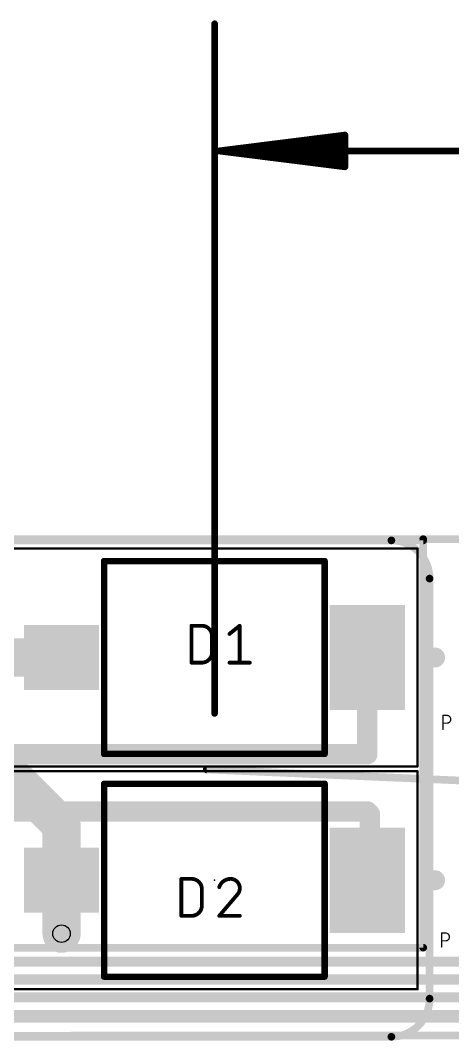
# Model space of a CAD drawing. Extents: x 121.2 to 197.3, y 1.3 to 32.2.
# Drawn here: x 154.65 to 163.27, y 11.86 to 32.22 of the extents above; entities that cross this region are included whole.
import ezdxf

# ---------------------------------------------------------------- set-up
doc = ezdxf.new("R2010")
doc.units = 0
for name, color, linetype in [('1', 12, 'CONTINUOUS'), ('101', 190, 'CONTINUOUS'), ('114', 253, 'CONTINUOUS'), ('16', 132, 'CONTINUOUS'), ('18', 110, 'CONTINUOUS'), ('20', 31, 'CONTINUOUS'), ('21', 253, 'CONTINUOUS'), ('23', 53, 'CONTINUOUS'), ('25', 253, 'CONTINUOUS'), ('29', 253, 'CONTINUOUS'), ('31', 253, 'CONTINUOUS'), ('39', 12, 'CONTINUOUS'), ('44', 253, 'CONTINUOUS'), ('47', 253, 'CONTINUOUS'), ('51', 253, 'CONTINUOUS')]:
    doc.layers.add(name, color=color, linetype=linetype)

# ---------------------------------------------------------------- blocks, each defined once
blk = doc.blocks.new('RECT')
blk.add_solid([(-0.5, -0.5), (0.5, -0.5), (-0.5, 0.5), (0.5, 0.5)])
blk = doc.blocks.new('ROUNDV')
at = {"const_width": 0.5}
blk.add_lwpolyline([(0, -0.25, 1), (0, 0.25, 1), (0, -0.25)], format="xyb", dxfattribs=at)

msp = doc.modelspace()

# ---------------------------------------------------------------- linework, layer by layer
at = {"layer": '1'}
for points, const_width in [([(162.687, 21.8694), (132.842, 21.8694)], 0.1524), ([(162.687, 13.716), (162.687, 21.8694)], 0.1524), ([(155.4714, 19.5072), (152.1206, 19.5072)], 0.762), ([(161.5714, 17.5768), (161.5714, 19.5072)], 0.4064), ([(161.5714, 17.5768), (154.3812, 17.5768)], 0.4064), ([(161.5698, 16.4354), (153.2874, 16.4354)], 0.4064), ([(161.6222, 16.383), (161.5698, 16.4354)], 0.4064), ([(161.6222, 16.383), (161.6222, 15.113)], 0.4064), ([(155.4714, 15.0622), (155.4734, 15.0602)], 0.6096), ([(155.4734, 15.0602), (155.4734, 13.9954)], 0.6096), ([(161.5714, 15.0622), (161.6222, 15.113)], 0.4064), ([(154.432, 13.716), (162.687, 13.716)], 0.1524), ([(154.0764, 13.4366), (180.6474, 13.4366)], 0.2), ([(182.0672, 13.081), (153.8177, 13.081)], 0.2032), ([(153.6192, 12.7254), (183.5658, 12.7254)], 0.2032), ([(152.7706, 12.3444), (187.5134, 12.3444)], 0.254)]:
    msp.add_lwpolyline(points, dxfattribs=dict(at, const_width=const_width))
for points, const_width in [([(162.7251, 21.8694, 1), (162.6489, 21.8694)], 0.0762), ([(162.687, 21.8313, 1), (162.687, 21.9075)], 0.0762), ([(155.4714, 19.3167, 1), (155.4714, 19.6977)], 0.381), ([(161.673, 19.5072, 1), (161.4698, 19.5072)], 0.2032), ([(161.5714, 17.4752, 1), (161.5714, 17.6784)], 0.2032), ([(161.4698, 17.5768, 1), (161.673, 17.5768)], 0.2032), ([(161.6416, 16.5072, 1), (161.498, 16.3636)], 0.2032), ([(161.7238, 16.383, 1), (161.5206, 16.383)], 0.2032), ([(161.5504, 16.3112, 1), (161.694, 16.4548)], 0.2032), ([(161.5698, 16.3338, 1), (161.5698, 16.537)], 0.2032), ([(155.5792, 15.17, 1), (155.3636, 14.9544)], 0.3048), ([(155.6258, 15.0602, 1), (155.321, 15.0602)], 0.3048), ([(155.3656, 14.9524, 1), (155.5812, 15.168)], 0.3048), ([(161.694, 15.0412, 1), (161.5504, 15.1848)], 0.2032), ([(161.4996, 15.134, 1), (161.6432, 14.9904)], 0.2032), ([(161.5206, 15.113, 1), (161.7238, 15.113)], 0.2032), ([(155.321, 13.9954, 1), (155.6258, 13.9954)], 0.3048), ([(162.6489, 13.716, 1), (162.7251, 13.716)], 0.0762), ([(162.687, 13.6779, 1), (162.687, 13.7541)], 0.0762)]:
    msp.add_lwpolyline(points, format="xyb", dxfattribs=dict(at, const_width=const_width))
at = {"layer": '101', "const_width": 0.1524}
for points in [[(142.494, 21.844), (162.052, 21.844)], [(162.814, 21.082), (162.814, 12.7)], [(162.052, 11.938), (142.494, 11.938)]]:
    msp.add_lwpolyline(points, dxfattribs=at)
at = {"layer": '101'}
for points, const_width in [([(162.814, 21.082, 0.4142), (162.052, 21.844)], 0.1524), ([(162.052, 21.8821, 1), (162.052, 21.8059)], 0.0762), ([(162.052, 21.8059, 1), (162.052, 21.8821)], 0.0762), ([(162.8521, 21.082, 1), (162.7759, 21.082)], 0.0762), ([(162.7759, 21.082, 1), (162.8521, 21.082)], 0.0762), ([(162.052, 11.938, 0.4142), (162.814, 12.7)], 0.1524), ([(162.8521, 12.7, 1), (162.7759, 12.7)], 0.0762), ([(162.7759, 12.7, 1), (162.8521, 12.7)], 0.0762), ([(162.052, 11.9761, 1), (162.052, 11.8999)], 0.0762), ([(162.052, 11.8999, 1), (162.052, 11.9761)], 0.0762)]:
    msp.add_lwpolyline(points, format="xyb", dxfattribs=dict(at, const_width=const_width))
at = {"layer": '114'}
for points, const_width in [([(163.0807, 18.3579, 1), (163.0807, 18.3452)], 0.0127), ([(163.0871, 18.3515, 1), (163.0744, 18.3515)], 0.0127), ([(163.1583, 18.3579, 1), (163.1583, 18.3452)], 0.0127), ([(163.1583, 18.1963, 1), (163.1583, 18.3515)], 0.0254), ([(163.1583, 18.3452, 1), (163.1583, 18.3579)], 0.0127), ([(163.0807, 18.2026, 1), (163.0807, 18.1899)], 0.0127), ([(163.1583, 18.2026, 1), (163.1583, 18.1899)], 0.0127), ([(163.1583, 18.1899, 1), (163.1583, 18.2026)], 0.0127), ([(163.0744, 18.0721, 1), (163.0871, 18.0721)], 0.0127), ([(163.0553, 14.0145, 1), (163.0553, 14.0018)], 0.0127), ([(163.0553, 13.8592, 1), (163.0553, 13.8465)], 0.0127), ([(163.0617, 14.0081, 1), (163.049, 14.0081)], 0.0127), ([(163.1329, 14.0145, 1), (163.1329, 14.0018)], 0.0127), ([(163.1329, 13.8529, 1), (163.1329, 14.0081)], 0.0254), ([(163.1329, 13.8592, 1), (163.1329, 13.8465)], 0.0127), ([(163.1329, 14.0018, 1), (163.1329, 14.0145)], 0.0127), ([(163.1329, 13.8465, 1), (163.1329, 13.8592)], 0.0127), ([(163.049, 13.7287, 1), (163.0617, 13.7287)], 0.0127)]:
    msp.add_lwpolyline(points, format="xyb", dxfattribs=dict(at, const_width=const_width))
at = {"layer": '114', "const_width": 0.0254}
for points in [[(163.0807, 18.0721), (163.0807, 18.3515)], [(163.0807, 18.3515), (163.1583, 18.3515)], [(163.1583, 18.1963), (163.0807, 18.1963)], [(163.0553, 13.7287), (163.0553, 14.0081)], [(163.0553, 14.0081), (163.1329, 14.0081)], [(163.1329, 13.8529), (163.0553, 13.8529)]]:
    msp.add_lwpolyline(points, dxfattribs=at)
at = {"layer": '16'}
for points, const_width in [([(162.687, 21.844), (132.0038, 21.844)], 0.1524), ([(162.687, 13.716), (162.687, 21.844)], 0.1524), ([(155.4734, 16.1544), (152.0825, 19.5453)], 0.762), ([(155.4734, 13.9954), (155.4734, 16.1544)], 0.762), ([(154.432, 13.716), (162.687, 13.716)], 0.1524)]:
    msp.add_lwpolyline(points, dxfattribs=dict(at, const_width=const_width))
for points, const_width in [([(162.7251, 21.844, 1), (162.6489, 21.844)], 0.0762), ([(162.687, 21.8059, 1), (162.687, 21.8821)], 0.0762), ([(155.6639, 16.1544, 1), (155.2829, 16.1544)], 0.381), ([(155.3387, 16.0197, 1), (155.6081, 16.2891)], 0.381), ([(155.2829, 13.9954, 1), (155.6639, 13.9954)], 0.381), ([(162.6489, 13.716, 1), (162.7251, 13.716)], 0.0762), ([(162.687, 13.6779, 1), (162.687, 13.7541)], 0.0762)]:
    msp.add_lwpolyline(points, format="xyb", dxfattribs=dict(at, const_width=const_width))
at = {"layer": '20', "const_width": 0.1524}
for points in [[(122.7836, 21.844), (196.4952, 21.894)], [(196.2412, 11.988), (122.5296, 11.938)]]:
    msp.add_lwpolyline(points, dxfattribs=at)
at = {"layer": '21', "const_width": 0.127}
for points in [[(156.3214, 20.4172), (156.3214, 21.4322)], [(156.3214, 21.4322), (160.7214, 21.4322)], [(160.7214, 21.4322), (160.7214, 20.7172)], [(156.3214, 18.5972), (156.3214, 17.5822)], [(160.7214, 17.5822), (160.7214, 18.1972)], [(156.3214, 17.5822), (160.7214, 17.5822)], [(156.3214, 15.9722), (156.3214, 16.9872)], [(156.3214, 16.9872), (160.7214, 16.9872)], [(160.7214, 16.9872), (160.7214, 16.2722)], [(156.3214, 14.1522), (156.3214, 13.1372)], [(160.7214, 13.1372), (160.7214, 13.7522)], [(156.3214, 13.1372), (160.7214, 13.1372)]]:
    msp.add_lwpolyline(points, dxfattribs=at)
at = {"layer": '21'}
for points, const_width in [([(156.3214, 21.464, 1), (156.3214, 21.4005)], 0.0635), ([(156.3531, 21.4322, 1), (156.2897, 21.4322)], 0.0635), ([(160.7532, 21.4322, 1), (160.6897, 21.4322)], 0.0635), ([(160.7214, 21.4005, 1), (160.7214, 21.464)], 0.0635), ([(160.6897, 20.7172, 1), (160.7532, 20.7172)], 0.0635), ([(156.2897, 20.4172, 1), (156.3531, 20.4172)], 0.0635), ([(162.9214, 19.4072, 1), (162.9214, 19.6072, 1), (162.9214, 19.4072)], 0.2), ([(156.3531, 18.5972, 1), (156.2897, 18.5972)], 0.0635), ([(160.7532, 18.1972, 1), (160.6897, 18.1972)], 0.0635), ([(156.3214, 17.6139, 1), (156.3214, 17.5505)], 0.0635), ([(156.2897, 17.5822, 1), (156.3531, 17.5822)], 0.0635), ([(160.6897, 17.5822, 1), (160.7532, 17.5822)], 0.0635), ([(160.7214, 17.5505, 1), (160.7214, 17.6139)], 0.0635), ([(156.3214, 17.019, 1), (156.3214, 16.9555)], 0.0635), ([(156.3531, 16.9872, 1), (156.2897, 16.9872)], 0.0635), ([(160.7532, 16.9872, 1), (160.6897, 16.9872)], 0.0635), ([(160.7214, 16.9555, 1), (160.7214, 17.019)], 0.0635), ([(160.6897, 16.2722, 1), (160.7532, 16.2722)], 0.0635), ([(156.2897, 15.9722, 1), (156.3531, 15.9722)], 0.0635), ([(162.9214, 14.9622, 1), (162.9214, 15.1622, 1), (162.9214, 14.9622)], 0.2), ([(156.3531, 14.1522, 1), (156.2897, 14.1522)], 0.0635), ([(160.7532, 13.7522, 1), (160.6897, 13.7522)], 0.0635), ([(156.3214, 13.169, 1), (156.3214, 13.1054)], 0.0635), ([(156.2897, 13.1372, 1), (156.3531, 13.1372)], 0.0635), ([(160.6897, 13.1372, 1), (160.7532, 13.1372)], 0.0635), ([(160.7214, 13.1054, 1), (160.7214, 13.169)], 0.0635)]:
    msp.add_lwpolyline(points, format="xyb", dxfattribs=dict(at, const_width=const_width))
at = {"layer": '23'}
for p in [(158.5214, 19.5072), (158.5214, 15.0622)]:
    msp.add_point(p, dxfattribs=at)
at = {"layer": '25'}
for points, const_width in [([(158.0654, 20.16, 1), (158.0654, 20.1219)], 0.0381), ([(158.0844, 20.1409, 1), (158.0463, 20.1409)], 0.0381), ([(158.27, 20.16, 1), (158.27, 20.1219)], 0.0381), ([(158.4746, 19.9363, 0.4142), (158.27, 20.1409)], 0.0762), ([(158.27, 20.1219, 1), (158.27, 20.16)], 0.0381), ([(159.0449, 20.1409, 1), (159.0068, 20.1409)], 0.0381), ([(159.0378, 20.126, 1), (159.014, 20.1558)], 0.0381), ([(158.4936, 19.9363, 1), (158.4555, 19.9363)], 0.0381), ([(158.4555, 19.9363, 1), (158.4936, 19.9363)], 0.0381), ([(158.8094, 19.9921, 1), (158.8332, 19.9623)], 0.0381), ([(158.27, 19.4043, 0.4142), (158.4746, 19.6089)], 0.0762), ([(158.4936, 19.6089, 1), (158.4555, 19.6089)], 0.0381), ([(158.4555, 19.6089, 1), (158.4936, 19.6089)], 0.0381), ([(158.0654, 19.4233, 1), (158.0654, 19.3852)], 0.0381), ([(158.0463, 19.4043, 1), (158.0844, 19.4043)], 0.0381), ([(158.27, 19.4233, 1), (158.27, 19.3853)], 0.0381), ([(158.27, 19.3852, 1), (158.27, 19.4233)], 0.0381), ([(158.8213, 19.4233, 1), (158.8213, 19.3852)], 0.0381), ([(159.0068, 19.4043, 1), (159.0449, 19.4043)], 0.0381), ([(159.2305, 19.3852, 1), (159.2305, 19.4233)], 0.0381), ([(157.8631, 15.108, 1), (157.8631, 15.0699)], 0.0381), ([(157.8821, 15.0889, 1), (157.8441, 15.0889)], 0.0381), ([(158.0677, 15.108, 1), (158.0677, 15.0699)], 0.0381), ([(158.2723, 14.8843, 0.4142), (158.0677, 15.0889)], 0.0762), ([(158.0677, 15.0699, 1), (158.0677, 15.108)], 0.0381), ([(158.8441, 15.0889, 0.3252), (158.619, 14.9252)], 0.0762), ([(158.8441, 15.108, 1), (158.8441, 15.0699)], 0.0381), ([(159.0282, 14.9047, 0.4142), (158.8441, 15.0889)], 0.0762), ([(158.8441, 15.0699, 1), (158.8441, 15.1079)], 0.0381), ([(158.2914, 14.8843, 1), (158.2533, 14.8843)], 0.0381), ([(158.2533, 14.8843, 1), (158.2914, 14.8843)], 0.0381), ([(158.6009, 14.9311, 1), (158.6371, 14.9193)], 0.0381), ([(158.9668, 14.7615, 0.2053), (159.0282, 14.9047)], 0.0762), ([(159.0473, 14.9047, 1), (159.0092, 14.9048)], 0.0381), ([(159.0092, 14.9047, 1), (159.0473, 14.9047)], 0.0381), ([(158.9537, 14.7753, 1), (158.98, 14.7477)], 0.0381), ([(158.9814, 14.7492, 1), (158.9523, 14.7739)], 0.0381), ([(158.0677, 14.3523, 0.4142), (158.2723, 14.5569)], 0.0762), ([(158.2914, 14.5569, 1), (158.2533, 14.5569)], 0.0381), ([(158.2533, 14.5569, 1), (158.2914, 14.5569)], 0.0381), ([(157.8631, 14.3714, 1), (157.8631, 14.3333)], 0.0381), ([(157.8441, 14.3523, 1), (157.8821, 14.3523)], 0.0381), ([(158.0677, 14.3713, 1), (158.0677, 14.3333)], 0.0381), ([(158.0677, 14.3333, 1), (158.0677, 14.3714)], 0.0381), ([(158.619, 14.3714, 1), (158.619, 14.3333)], 0.0381), ([(158.6045, 14.3646, 1), (158.6335, 14.34)], 0.0381), ([(159.0282, 14.3333, 1), (159.0282, 14.3714)], 0.0381)]:
    msp.add_lwpolyline(points, format="xyb", dxfattribs=dict(at, const_width=const_width))
at = {"layer": '25', "const_width": 0.0762}
for points in [[(158.0654, 19.4043), (158.0654, 20.1409)], [(158.0654, 20.1409), (158.27, 20.1409)], [(158.8213, 19.9772), (159.0259, 20.1409)], [(159.0259, 20.1409), (159.0259, 19.4043)], [(158.4746, 19.9363), (158.4746, 19.6089)], [(158.27, 19.4043), (158.0654, 19.4043)], [(158.8213, 19.4043), (159.2305, 19.4043)], [(157.8631, 14.3523), (157.8631, 15.0889)], [(157.8631, 15.0889), (158.0677, 15.0889)], [(158.2723, 14.8843), (158.2723, 14.5569)], [(158.9668, 14.7615), (158.619, 14.3523)], [(158.0677, 14.3523), (157.8631, 14.3523)], [(158.619, 14.3523), (159.0282, 14.3523)]]:
    msp.add_lwpolyline(points, dxfattribs=at)
at = {"layer": '39', "const_width": 0.05}
for points in [[(154.4714, 21.6822), (162.5714, 21.6822)], [(162.5714, 21.6822), (162.5714, 17.3322)], [(162.5714, 17.3322), (154.4714, 17.3322)], [(154.4714, 17.2372), (162.5714, 17.2372)], [(162.5714, 17.2372), (162.5714, 12.8872)], [(162.5714, 12.8872), (154.4714, 12.8872)]]:
    msp.add_lwpolyline(points, dxfattribs=at)
at = {"layer": '39', "const_width": 0.025}
for points in [[(162.5839, 21.6822, 1), (162.5589, 21.6822)], [(162.5714, 21.6697, 1), (162.5714, 21.6947)], [(162.5589, 17.3322, 1), (162.5839, 17.3322)], [(162.5714, 17.3197, 1), (162.5714, 17.3447)], [(162.5839, 17.2372, 1), (162.5589, 17.2372)], [(162.5714, 17.2247, 1), (162.5714, 17.2497)], [(162.5589, 12.8872, 1), (162.5839, 12.8872)], [(162.5714, 12.8747, 1), (162.5714, 12.8997)]]:
    msp.add_lwpolyline(points, format="xyb", dxfattribs=at)
at = {"layer": '44'}
msp.add_circle((155.4734, 13.9954), 0.175, dxfattribs=at)
at = {"layer": '47'}
for points, const_width in [([(158.5264, 18.3896), (158.5264, 32.1566)], 0.13), ([(158.5914, 29.6166), (161.1264, 29.9358)], 0.13), ([(158.5914, 29.6166), (161.1264, 29.8766)], 0.13), ([(161.1264, 29.9358), (161.1264, 29.2974)], 0.13), ([(158.5914, 29.6166), (161.1264, 29.7466)], 0.13), ([(158.5914, 29.6166), (188.4614, 29.6166)], 0.13), ([(161.1264, 29.2974), (158.5914, 29.6166)], 0.13), ([(161.1264, 29.4866), (158.5914, 29.6166)], 0.13), ([(161.1264, 29.3566), (158.5914, 29.6166)], 0.13), ([(188.1378, 15.9766), (158.369, 17.272)], 0.1524)]:
    msp.add_lwpolyline(points, dxfattribs=dict(at, const_width=const_width))
for points, const_width in [([(158.5589, 32.1566, 1), (158.4939, 32.1566)], 0.065), ([(161.1589, 29.9358, 1), (161.0939, 29.9358)], 0.065), ([(161.1305, 29.9036, 1), (161.1223, 29.9681)], 0.065), ([(161.1297, 29.8443, 1), (161.1231, 29.9089)], 0.065), ([(161.1281, 29.7141, 1), (161.1247, 29.7791)], 0.065), ([(158.5914, 29.6491, 1), (158.5914, 29.5841)], 0.065), ([(158.5955, 29.6488, 1), (158.5873, 29.5844)], 0.065), ([(158.5897, 29.6491, 1), (158.5931, 29.5841)], 0.065), ([(158.5931, 29.6491, 1), (158.5897, 29.5841)], 0.065), ([(158.5947, 29.6489, 1), (158.5881, 29.5843)], 0.065), ([(158.5881, 29.6489, 1), (158.5947, 29.5843)], 0.065), ([(158.5873, 29.6488, 1), (158.5955, 29.5844)], 0.065), ([(161.1247, 29.4541, 1), (161.1281, 29.5191)], 0.065), ([(161.0939, 29.2974, 1), (161.1589, 29.2974)], 0.065), ([(161.1223, 29.2651, 1), (161.1305, 29.3296)], 0.065), ([(161.1231, 29.3243, 1), (161.1297, 29.3889)], 0.065), ([(158.4939, 18.3896, 1), (158.5589, 18.3896)], 0.065), ([(158.3707, 17.3101, 1), (158.3673, 17.2339)], 0.0762)]:
    msp.add_lwpolyline(points, format="xyb", dxfattribs=dict(at, const_width=const_width))
at = {"layer": '51', "const_width": 0.127}
for points in [[(156.3214, 17.5822), (156.3214, 21.4322)], [(156.3214, 21.4322), (160.7214, 21.4322)], [(160.7214, 21.4322), (160.7214, 17.5822)], [(160.7214, 17.5822), (156.3214, 17.5822)], [(156.3214, 13.1372), (156.3214, 16.9872)], [(156.3214, 16.9872), (160.7214, 16.9872)], [(160.7214, 16.9872), (160.7214, 13.1372)], [(160.7214, 13.1372), (156.3214, 13.1372)]]:
    msp.add_lwpolyline(points, dxfattribs=at)
at = {"layer": '51'}
for points, const_width in [([(156.3214, 21.464, 1), (156.3214, 21.4005)], 0.0635), ([(156.3531, 21.4322, 1), (156.2897, 21.4322)], 0.0635), ([(160.7532, 21.4322, 1), (160.6897, 21.4322)], 0.0635), ([(160.7214, 21.4005, 1), (160.7214, 21.464)], 0.0635), ([(162.9214, 19.4072, 1), (162.9214, 19.6072, 1), (162.9214, 19.4072)], 0.2), ([(156.3214, 17.6139, 1), (156.3214, 17.5505)], 0.0635), ([(156.2897, 17.5822, 1), (156.3531, 17.5822)], 0.0635), ([(160.6897, 17.5822, 1), (160.7532, 17.5822)], 0.0635), ([(160.7214, 17.5505, 1), (160.7214, 17.6139)], 0.0635), ([(156.3214, 17.019, 1), (156.3214, 16.9555)], 0.0635), ([(156.3531, 16.9872, 1), (156.2897, 16.9872)], 0.0635), ([(160.7532, 16.9872, 1), (160.6897, 16.9872)], 0.0635), ([(160.7214, 16.9555, 1), (160.7214, 17.019)], 0.0635), ([(162.9214, 14.9622, 1), (162.9214, 15.1622, 1), (162.9214, 14.9622)], 0.2), ([(156.3214, 13.169, 1), (156.3214, 13.1054)], 0.0635), ([(156.2897, 13.1372, 1), (156.3531, 13.1372)], 0.0635), ([(160.6897, 13.1372, 1), (160.7532, 13.1372)], 0.0635), ([(160.7214, 13.1054, 1), (160.7214, 13.169)], 0.0635)]:
    msp.add_lwpolyline(points, format="xyb", dxfattribs=dict(at, const_width=const_width))

# ---------------------------------------------------------------- block references
at = {"layer": '1', "yscale": 1.4, "rotation": 90}
for p, xscale in [((161.5714, 19.5072), 2), ((155.4714, 19.5072), 1.2), ((161.5714, 15.0622), 2), ((155.4714, 15.0622), 1.2)]:
    msp.add_blockref('RECT', p, dxfattribs=dict(at, xscale=xscale))
at = {"layer": '18', "xscale": 0.525, "yscale": 0.525}
msp.add_blockref('ROUNDV', (155.4734, 13.9954), dxfattribs=at)
msp.add_blockref('ROUNDV', (155.4734, 13.9954), dxfattribs=at)
at = {"layer": '29', "xscale": 1.5}
for p, yscale in [((161.5714, 19.5072), 2.1), ((155.4714, 19.5072), 1.3), ((161.5714, 15.0622), 2.1), ((155.4714, 15.0622), 1.3)]:
    msp.add_blockref('RECT', p, dxfattribs=dict(at, yscale=yscale))
at = {"layer": '31', "xscale": 1.3}
for p, yscale in [((161.5714, 19.5072), 1.9), ((155.4714, 19.5072), 1.1), ((161.5714, 15.0622), 1.9), ((155.4714, 15.0622), 1.1)]:
    msp.add_blockref('RECT', p, dxfattribs=dict(at, yscale=yscale))

doc.saveas('drawing.dxf')
